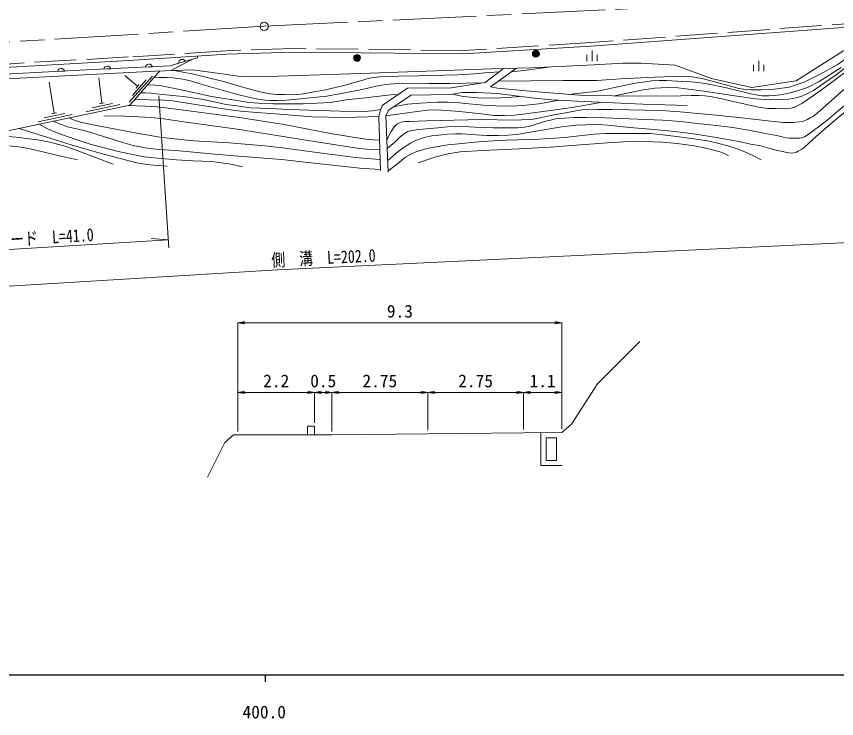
# Model space of a CAD drawing. Units: millimetres at full size, sheet at 1:1000, with parts at other scales. Extents: x 40000 to 680000, y 20000 to 380000.
# Drawn here: x 432262 to 550020, y 198715 to 299506 of the extents above; entities that cross this region are included whole.
import ezdxf
from ezdxf.enums import TextEntityAlignment as Align

# ---------------------------------------------------------------- set-up
doc = ezdxf.new("R2010")
doc.units = ezdxf.units.MM
doc.header["$LTSCALE"] = 1000
doc.linetypes.add('CHAIN', pattern=[18.5, 12, -1.5, 3.5, -1.5])
doc.linetypes.add('DASHED', pattern=[7.5, 6, -1.5])
for name, color, linetype, lineweight in [('M-BGD', 7, 'Continuous', 13), ('M-BMK', 2, 'CHAIN', 13), ('M-BMK-SRVR', 3, 'Continuous', 13), ('M-STR-HTXT', 7, 'Continuous', 13), ('M-TTL-BAND', 7, 'Continuous', 25)]:
    doc.layers.add(name, color=color, linetype=linetype, lineweight=lineweight)
doc.styles.add('ＭＳ ゴシック', font='')
doc.styles.get('ＭＳ ゴシック').set_extended_font_data('MS Gothic')

# ---------------------------------------------------------------- blocks, each defined once
blk = doc.blocks.new('open_arrow')
at = {"color": 0, "linetype": 'Continuous', "lineweight": -2}
blk.add_lwpolyline([(7.5, 1.25), (0, 0), (7.5, -1.25)], dxfattribs=at)

msp = doc.modelspace()

# ---------------------------------------------------------------- hatches: boundary and pattern name
at = {"layer": 'M-BGD'}
for points in [[(506344, 294152, -1), (507344, 294152, -0.41421), (506844, 293652, -0.41421)], [(480675, 293539, -1), (481675, 293539, -0.41421), (481175, 293039, -0.41421)]]:
    msp.add_hatch(color=256, dxfattribs=at).paths.add_polyline_path(points)

# ---------------------------------------------------------------- linework, layer by layer
for p, q in [((514914, 293092), (514914, 294592)), ((458258, 293544), (458241, 293817)), ((514164, 293092), (514164, 293992)), ((515664, 293092), (515664, 293992)), ((450808, 292232), (451798, 292279)), ((455560, 292799), (456515, 293062)), ((538085, 291636), (538085, 292536)), ((538835, 291636), (538835, 293136)), ((539585, 291636), (539585, 292536)), ((438186, 291608), (439175, 291659)), ((444823, 291944), (445813, 291991)), ((449678, 289455), (447829, 291004)), ((448476, 287182), (451780, 290935)), ((437664, 285593), (436980, 290078)), ((444510, 287042), (444079, 290698)), ((448912, 288131), (450894, 290383)), ((449447, 289193), (449909, 289718)), ((442213, 285820), (447105, 286855)), ((443117, 286379), (446052, 287000)), ((444167, 286969), (444852, 287114)), ((435368, 284371), (440259, 285406)), ((436271, 284930), (439206, 285551)), ((437322, 285520), (438007, 285665)), ((474069, 240682), (475069, 240682)), ((474069, 240682), (474069, 239432)), ((475069, 240682), (475069, 239432)), ((507569, 239743), (507569, 235021)), ((509819, 239021), (508319, 239021)), ((508319, 239021), (508319, 235771)), ((509819, 239021), (509819, 235771)), ((509819, 235771), (508319, 235771)), ((510569, 235021), (507569, 235021))]:
    msp.add_line(p, q, dxfattribs=at)
for points in [[(569372, 299089), (555531, 298250), (514756, 295254), (496356, 294110), (471993, 294389), (462468, 294087), (448384, 293186), (431471, 292217), (414645, 291349), (386561, 289844), (365538, 288391)], [(555585, 297662), (552760, 295356), (550904, 294523), (544238, 290246), (537855, 289282), (532083, 290613), (526825, 292501), (521948, 292798), (519339, 292775), (515197, 292553), (506087, 292132), (500494, 291969), (481732, 291311), (469824, 290908), (465506, 290854), (464101, 290927), (461420, 291318), (457593, 291854), (452237, 291659), (429901, 290519), (412021, 289798), (408788, 289635), (407819, 290406), (407689, 290529)], [(501488, 290232), (510786, 290306), (515611, 290291), (519004, 290526), (523881, 290761), (528002, 290922), (528819, 290873), (529588, 290782), (530696, 290580), (532332, 290185), (535983, 289175), (536993, 289007), (537783, 288955), (539142, 288955), (540722, 289033), (543268, 289357), (544226, 289693), (545365, 290082), (547683, 291195), (550117, 292566), (551856, 293787), (553384, 295068), (555647, 297000)], [(518146, 288111), (520179, 288542), (521986, 288911), (523905, 289196), (525695, 289294), (527261, 289259), (530633, 288837), (535072, 288159), (538400, 287664), (539747, 287569), (541444, 287542), (543119, 287642), (544172, 287835), (545006, 288063), (545820, 288439), (546690, 288869), (548121, 289878), (549953, 291104), (552501, 293085), (555239, 295016), (556626, 296133)], [(399651, 290546), (405984, 290584), (409981, 290456), (413073, 290387), (421406, 290682), (428698, 291113), (442292, 291822), (454350, 292402), (455390, 292752), (458258, 293544)], [(457612, 293365), (456548, 292830), (454504, 291741)], [(504051, 292073), (500341, 289408), (501359, 289208), (507090, 288678), (513066, 288191), (514106, 288176), (521625, 288056), (527665, 288100), (529134, 288153), (530241, 288135), (531117, 288082), (531901, 288011), (532855, 287803), (538801, 286490), (540139, 286293), (541330, 286264), (542773, 286250), (543478, 286340), (544074, 286531), (545047, 286999), (547473, 288680), (552647, 292501)], [(503326, 291552), (505497, 291804), (508947, 292264)], [(511514, 288317), (514443, 288631), (515013, 288688), (515940, 288841), (519044, 289513), (520442, 289798), (521435, 289954), (522523, 290123), (523435, 290239), (524577, 290301), (525581, 290301), (527968, 290185), (529075, 290101), (529724, 290071), (530815, 289934), (532136, 289682), (534230, 289231), (537703, 288384), (538694, 288189), (539304, 288119), (540309, 288114), (541058, 288157), (541914, 288232), (542957, 288429), (543549, 288564), (544427, 288810), (545828, 289286), (547515, 290181), (550671, 292173)], [(452836, 291681), (448529, 286789), (423234, 281434), (414784, 281919), (410044, 289699)], [(454915, 291756), (456383, 291473), (457486, 291285), (459458, 290800), (462187, 290120), (464596, 289407), (467089, 288705), (468099, 288477), (468691, 288382), (469667, 288302), (470780, 288274), (471709, 288261), (472631, 288281), (473499, 288409), (474454, 288590), (476646, 288962), (479452, 289654), (481688, 290281), (482772, 290570), (483485, 290718), (484427, 290853), (485258, 290894), (487115, 290921), (489984, 290968), (491902, 291008), (495613, 291123), (498022, 291257), (499540, 291406), (501609, 291566)], [(502214, 292019), (499557, 290033), (494688, 289247), (488424, 289203), (484795, 286721), (484483, 285890), (484290, 285149), (484518, 277350)], [(451083, 289689), (452195, 289630), (453087, 289520), (454054, 289358), (455935, 288975), (460289, 288021), (461746, 287766), (463632, 287468), (465668, 287168), (467045, 287059), (469092, 286964), (471252, 286979), (473452, 286964), (475423, 287059), (477338, 287168), (479873, 287561), (481931, 287766), (483964, 287991), (486040, 288253), (487107, 288302)], [(451968, 290695), (452755, 290748), (453886, 290741), (454793, 290669), (456173, 290479), (457238, 290235), (458438, 289892), (461139, 289091), (463121, 288557), (464369, 288216), (466059, 287815), (466996, 287616), (467910, 287491), (468731, 287451), (469770, 287432), (471065, 287504), (472576, 287622), (474441, 287794), (476834, 288076), (478894, 288425), (481655, 288964), (483952, 289497), (484662, 289616), (485799, 289780), (487718, 289911), (491455, 289892), (494582, 289892), (499098, 289959)], [(450076, 288545), (450784, 288556), (451633, 288481), (453244, 288298), (456221, 288021), (458842, 287640), (460479, 287285), (462330, 286878), (463910, 286656), (465940, 286377), (468597, 286294), (471446, 286148), (474242, 286040), (478799, 285881), (482179, 285868), (483357, 285929), (484573, 286129)], [(485656, 277154), (485324, 285230), (485681, 286060), (488933, 288180), (494678, 288292), (496273, 288567), (498303, 288567), (501319, 288437), (506256, 287798), (509069, 287523), (513796, 287305), (522186, 286927), (528579, 286739)], [(485465, 281801), (486087, 282995), (486501, 283679), (486882, 284049), (487169, 284187), (487693, 284365), (488133, 284422), (488721, 284443), (491163, 284535), (499038, 284694), (503599, 284615), (505964, 284714), (506494, 284760), (507237, 284880), (509484, 285370), (512146, 285869), (512809, 286001), (513491, 286101), (515679, 286167), (517738, 286147), (520304, 286075), (524803, 285982), (527574, 285823), (530116, 285590), (532668, 285352), (535496, 285040), (538453, 284695), (540143, 284503), (541058, 284420), (542345, 284280), (543134, 284274), (543781, 284290), (544155, 284303), (544699, 284358), (545218, 284464), (545461, 284567), (545837, 284716), (546232, 284927), (546540, 285092), (546917, 285350), (547993, 286297), (551049, 289014)], [(485517, 280534), (486583, 281472), (487348, 282208), (487988, 282682), (488471, 282966), (489038, 283143), (489974, 283256), (491102, 283349), (492783, 283533), (494149, 283641), (495567, 283705), (497234, 283676), (498901, 283563), (500706, 283520), (502089, 283506), (503408, 283520), (504256, 283528), (504839, 283553), (505216, 283595), (505519, 283664), (506181, 283821), (508103, 284400), (509152, 284682), (509610, 284798), (510081, 284843), (510941, 284906), (512322, 284986), (514123, 284972), (516723, 284933), (519091, 284845), (525018, 284617), (527660, 284400), (529579, 284197), (532797, 283845), (535114, 283540), (537641, 283149), (539835, 282718), (541401, 282433), (542042, 282246), (542695, 282099), (543268, 282046), (543800, 282016), (544290, 282005), (544672, 282023), (544985, 282076), (545426, 282238), (545916, 282548), (548389, 284381), (553508, 288697)], [(449239, 287595), (453373, 287492), (454744, 287377), (456795, 287059), (462285, 286200), (464442, 285900), (466803, 285705), (470100, 285475), (474656, 285078), (479508, 284979), (484290, 285149)], [(486419, 286541), (488435, 286911), (490280, 287067), (492670, 287200), (494270, 287178), (495860, 287100), (497245, 286977), (499257, 286766), (501091, 286689), (503280, 286611), (504970, 286711), (507267, 286967), (510215, 287470)], [(494876, 288326), (496402, 287999), (498524, 287831), (500026, 287761), (501830, 287796), (502886, 287885), (504479, 288028)], [(448293, 286739), (450745, 286615), (452460, 286529), (454426, 286288), (463955, 285020), (470688, 283984), (477371, 282684), (480290, 282201), (482448, 281868), (483595, 281809), (484389, 281761)], [(485324, 285230), (487692, 285548), (489819, 285852), (491297, 286059), (492527, 286100), (493963, 286003), (495883, 285838), (499026, 285535), (500822, 285286), (502341, 285272), (503764, 285314), (504980, 285466), (507576, 285797), (512064, 286417), (516429, 287187)], [(444796, 285212), (447854, 285188), (451657, 284996), (453400, 284826), (456613, 284321), (463968, 283310), (474145, 281682), (479939, 280776), (481555, 280540), (482901, 280421), (484428, 280440)], [(485587, 278825), (487085, 280105), (487930, 280758), (488823, 281326), (489454, 281650), (490237, 281944), (490976, 282174), (491884, 282346), (492953, 282471), (494152, 282600), (495297, 282673), (496254, 282641), (496896, 282601), (498276, 282516), (499788, 282433), (501487, 282426), (502830, 282446), (504115, 282568), (505445, 282794), (507412, 283150), (510589, 283641), (512608, 283887), (514035, 283964), (515804, 283970), (517190, 283874), (520328, 283551), (523259, 283332), (525828, 283092), (527984, 282834), (529773, 282589), (532779, 282104), (535976, 281555), (537683, 281169), (538975, 280953), (540284, 280612), (541361, 280308), (542252, 280092), (542898, 279950), (543435, 279887), (543876, 279918), (544251, 280001), (544499, 280143), (545012, 280438), (545342, 280692), (546663, 281878), (548666, 283669), (551229, 285797)], [(435537, 284039), (436713, 283387), (438113, 282813), (439694, 282200), (442978, 281121), (447106, 280084), (450626, 279351), (452560, 279171), (455262, 278918), (457581, 278793), (460286, 278667), (461694, 278510), (463050, 278304), (464701, 277919)], [(437546, 284464), (438558, 284023), (439656, 283676), (442328, 283027), (447685, 281353), (449018, 280990), (450769, 280636), (452723, 280423), (455111, 280272), (456667, 280128), (460230, 279795), (463510, 279501), (470308, 278974), (474145, 278559), (477624, 278133), (481561, 277718), (484512, 277535)], [(439758, 284932), (440595, 284613), (441651, 284285), (444246, 283748), (449822, 282698), (452838, 282179), (454527, 281981), (457700, 281660), (462807, 281380), (465658, 281141), (467941, 280927), (470798, 280580), (475067, 279995), (479077, 279491), (481368, 279227), (484470, 278979)], [(432668, 283431), (436011, 282349), (440138, 281054), (444752, 279740), (449721, 278434), (451408, 278204), (453896, 278029)], [(485647, 277361), (486973, 278360), (488111, 279290), (488885, 279722), (489512, 280008), (490866, 280460), (491932, 280697), (494191, 281056), (496241, 281258), (498019, 281440), (499961, 281580), (502492, 281752), (504355, 281812), (506596, 281849), (508812, 281995), (510961, 282111), (513512, 282421), (515191, 282599), (516841, 282684), (519350, 282721), (521765, 282703), (523239, 282678), (525072, 282526), (527406, 282240), (529543, 281954), (531489, 281624), (532944, 281308), (534427, 280911), (535766, 280497), (536838, 280071), (537983, 279554), (539188, 278902)], [(423165, 280136), (424096, 280768), (424937, 281287), (425970, 281782), (426614, 282015), (427296, 282174), (428166, 282277), (429265, 282340), (430483, 282322), (432227, 282152), (435277, 281798), (437057, 281455), (438163, 281189), (439253, 280875), (441066, 280211), (446165, 278299)], [(489942, 278472), (492338, 279324), (494227, 279799), (495987, 280090), (499172, 280252), (504447, 280481), (508938, 280750), (512022, 280988), (517128, 281377), (521069, 281582), (525038, 281476), (527121, 281271), (529561, 280947), (531466, 280567), (533431, 279995), (534510, 279553)], [(423501, 278522), (424460, 279268), (425237, 279795), (425782, 280087), (426655, 280396), (427655, 280630), (428341, 280746), (429392, 280904), (430121, 280915), (431197, 280915), (432151, 280854), (433223, 280671), (434446, 280458), (438431, 279508), (441039, 278907)], [(463409, 239432), (464069, 239432), (475069, 239432), (477569, 239432), (491319, 239604), (505069, 239721), (510569, 239771), (511950, 240973), (515691, 246751), (521768, 252827)], [(463409, 239432), (462181, 238346), (459722, 233389)]]:
    msp.add_lwpolyline(points, dxfattribs=at)
at = {"layer": 'M-BGD', "linetype": 'DASHED'}
msp.add_lwpolyline([(555352, 298738), (514722, 295752), (496344, 294611), (471987, 294889), (462444, 294587), (448354, 293686), (431444, 292717), (414619, 291849), (386530, 290343), (365538, 288769)], dxfattribs=at)
at = {"layer": 'M-BGD'}
for centre in [(506844, 294152), (481175, 293539)]:
    msp.add_circle(centre, 500, dxfattribs=at)
for centre, start, end in [((456063, 292836), 26.59791, 184.2561), ((438685, 291536), 14.1569, 171.81509), ((445323, 291870), 13.92727, 171.58546), ((451308, 292158), 13.92727, 171.58546)]:
    msp.add_arc(centre, 505, start, end, dxfattribs=at)
at = {"layer": 'M-BMK'}
msp.add_lwpolyline([(345463, 290616), (467849, 298081), (569184, 302943)], dxfattribs=at)
at = {"layer": 'M-BMK-SRVR'}
msp.add_circle((467849, 298081), 600, dxfattribs=at)
at = {"layer": 'M-STR-HTXT'}
for p, q in [((452702, 288083), (454152, 266293)), ((412848, 264921), (454076, 267435)), ((454076, 267435), (451629, 267629)), ((464069, 239932), (464069, 255538)), ((464069, 255537), (510569, 255537)), ((510569, 240271), (510569, 255538)), ((464069, 245537), (475069, 245537)), ((475069, 241182), (475069, 245538)), ((475069, 245537), (477569, 245537)), ((477569, 239932), (477569, 245538)), ((477569, 245537), (491319, 245537)), ((491319, 240104), (491319, 245538)), ((491319, 245537), (505069, 245537)), ((505069, 240221), (505069, 245538)), ((505069, 245537), (510569, 245537))]:
    msp.add_line(p, q, dxfattribs=at)
msp.add_lwpolyline([(367407, 256890), (469753, 263132), (570890, 267985)], dxfattribs=at)
at = {"layer": 'M-TTL-BAND'}
for p, q in [((40000, 205000), (579000, 205000)), ((468000, 205000), (468000, 204000))]:
    msp.add_line(p, q, dxfattribs=at)

# ---------------------------------------------------------------- block references
at = {"layer": 'M-STR-HTXT', "xscale": 133, "yscale": 133}
for p in [(464069, 255537), (464069, 245537), (475069, 245537), (477569, 245537), (491319, 245537), (505069, 245537)]:
    msp.add_blockref('open_arrow', p, dxfattribs=at)
at = {"layer": 'M-STR-HTXT', "xscale": 133, "yscale": 133, "rotation": 180}
for p in [(510569, 255537), (475069, 245537), (477569, 245537), (491319, 245537), (505069, 245537), (510569, 245537)]:
    msp.add_blockref('open_arrow', p, dxfattribs=at)

# ---------------------------------------------------------------- texts
at = {"layer": 'M-STR-HTXT', "style": 'ＭＳ ゴシック', "width": 0.8}
for s, rotation, p in [('ストンガード\u3000L=41.0', 3.49, (433465, 266127)), ('側\u3000溝\u3000L=202.0', 2.747, (476420, 263400))]:
    msp.add_text(s, height=1833, rotation=rotation, dxfattribs=at).set_placement(p, align=Align.BOTTOM_CENTER)
at = {"layer": 'M-STR-HTXT', "style": 'ＭＳ ゴシック'}
for s, p in [('9.3', (487319, 255724)), ('2.2', (469569, 245724)), ('0.5', (476319, 245724)), ('2.75', (484444, 245724)), ('2.75', (498194, 245724)), ('1.1', (507819, 245724))]:
    msp.add_text(s, height=1833, dxfattribs=at).set_placement(p, align=Align.BOTTOM_CENTER)
at = {"layer": 'M-TTL-BAND', "style": 'ＭＳ ゴシック'}
msp.add_text('400.0', height=1833, dxfattribs=at).set_placement((467844, 198195), align=Align.BOTTOM_CENTER)

doc.saveas('drawing.dxf')
